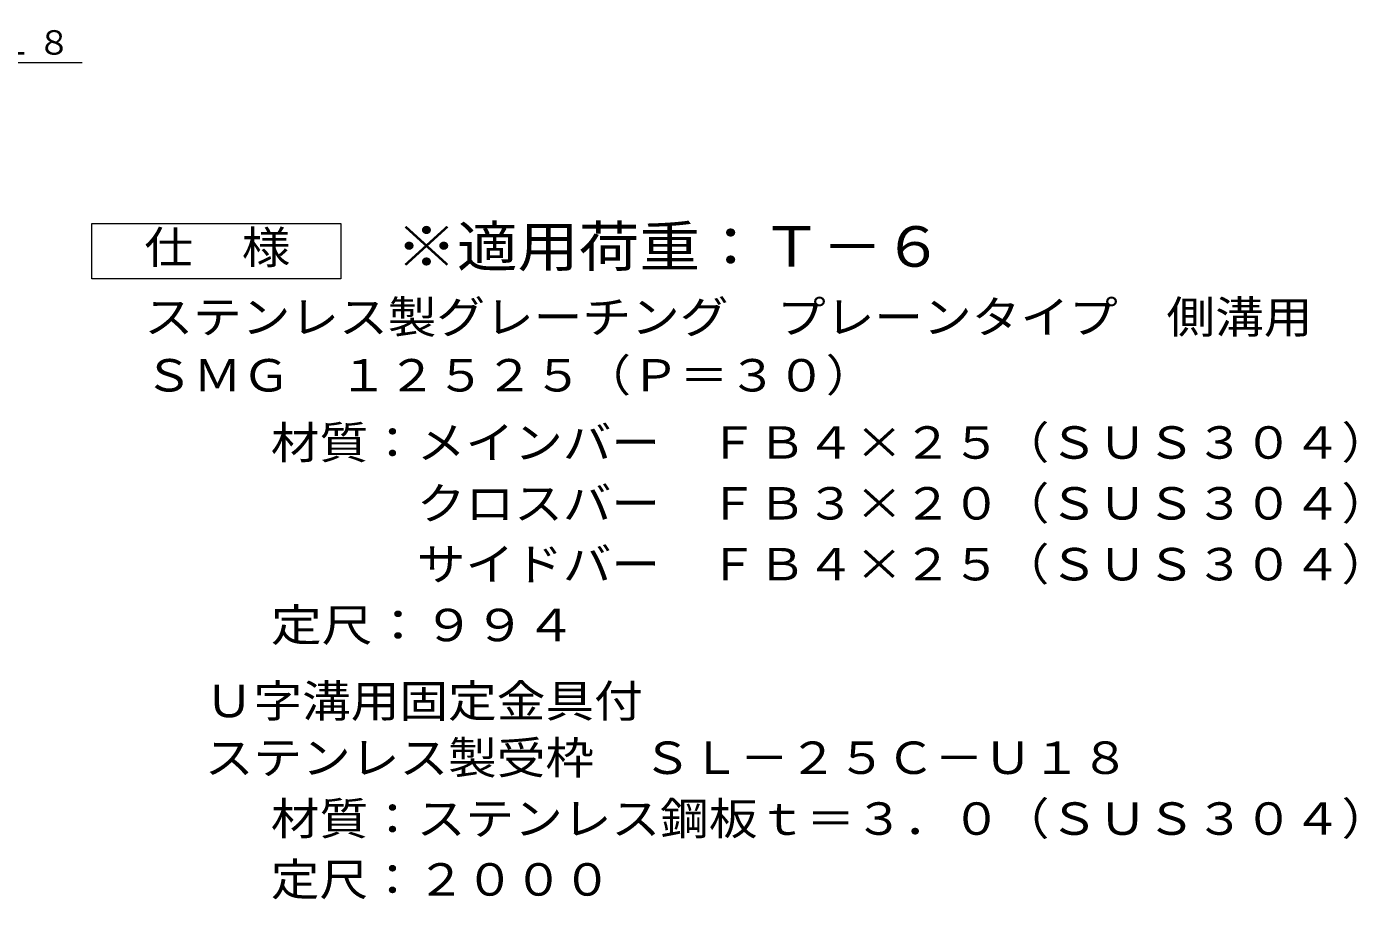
# Model space of a CAD drawing. Units: millimetres at full size; details may follow other scales. Extents: x -324 to 386, y -387 to 295.
# Drawn here: x 145.1 to 385.5, y -162.7 to -4.9 of the extents above; entities that cross this region are included whole.
import ezdxf
from ezdxf.enums import TextEntityAlignment as Align

# ---------------------------------------------------------------- set-up
doc = ezdxf.new("R2010")
doc.units = ezdxf.units.MM
doc.header["$LTSCALE"] = 2
doc.layers.add('D-5', color=7, linetype='Continuous', lineweight=9)
doc.styles.add('ＭＳ ゴシック', font='')
doc.styles.get('ＭＳ ゴシック').set_extended_font_data('MS Gothic')

msp = doc.modelspace()

# ---------------------------------------------------------------- linework, layer by layer
at = {"layer": 'D-5'}
msp.add_line((27.077, -11.434), (155.152, -11.434), dxfattribs=at)
for points in [[(156.872, -50.546), (156.872, -40.546), (201.872, -40.546)], [(201.872, -40.546), (201.872, -50.546), (156.872, -50.546)]]:
    msp.add_lwpolyline(points, dxfattribs=at)

# ---------------------------------------------------------------- texts
at = {"layer": 'D-5', "color": 3, "style": 'ＭＳ ゴシック', "width": 1.1}
msp.add_text('※適用荷重：Ｔ－６', height=7.331, dxfattribs=at).set_placement((211.872, -50.546), align=Align.BOTTOM_LEFT)
at = {"layer": 'D-5', "color": 2, "style": 'ＭＳ ゴシック'}
for s, width, p in [('仕\u3000様', 1.1, (166.372, -49.546)), ('ステンレス製グレーチング\u3000プレーンタイプ\u3000側溝用', 1.1, (166.372, -62.131)), ('ＳＭＧ\u3000１２５２５（Ｐ＝３０）', 1.1, (166.372, -72.664)), ('材質：メインバー\u3000ＦＢ４×２５（ＳＵＳ３０４）', 1.1, (189.232, -84.82)), ('\u3000\u3000\u3000クロスバー\u3000ＦＢ３×２０（ＳＵＳ３０４）', 1.1, (189.232, -95.82)), ('\u3000\u3000\u3000サイドバー\u3000ＦＢ４×２５（ＳＵＳ３０４）', 1.1, (189.232, -106.82)), ('定尺：９９４', 1.15, (189.232, -117.82)), ('Ｕ字溝用固定金具付', 1.1, (177.29, -131.559)), ('ステンレス製受枠\u3000ＳＬ－２５Ｃ－Ｕ１８', 1.1, (177.29, -141.82)), ('材質：ステンレス鋼板ｔ＝３．０（ＳＵＳ３０４）', 1.1, (189.232, -152.82)), ('定尺：２０００', 1.1, (189.232, -163.82))]:
    msp.add_text(s, height=5.865, dxfattribs=dict(at, width=width)).set_placement(p, align=Align.BOTTOM_LEFT)
at = {"layer": 'D-5', "insert": (27.7, -10.482), "char_height": 4.399, "attachment_point": 7, "style": 'ＭＳ ゴシック'}
msp.add_mtext('\\T1.17;ステンレス製受枠ＳＬ－２５ＣーＵ１８', dxfattribs=at)

doc.saveas('drawing.dxf')
